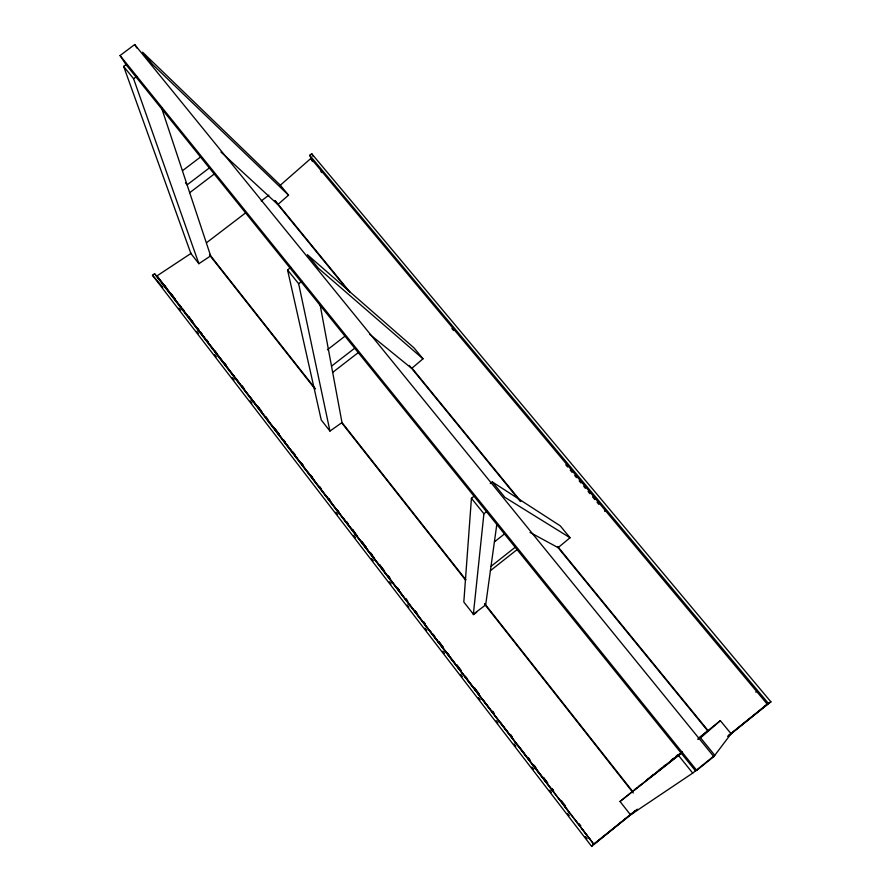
<?xml version="1.0" encoding="UTF-8"?>
<svg xmlns="http://www.w3.org/2000/svg" width="891" height="891" viewBox="0 0 891 891"><rect width="100%" height="100%" fill="white"/><g stroke="black" fill="none" stroke-linecap="round" stroke-linejoin="round"><path stroke-width="1.34" d="M474.513 495.853L471.428 498.281L463.821 602.026L473.366 614.211L485.673 604.922L496.911 523.696M473.366 614.211L483.902 513.784L471.428 498.281M159.979 280.041L154.533 273.693L152.472 275.274L591.68 846.45L594.442 843.543M191.22 253.256L156.939 275.92L593.985 844.401L594.297 843.654M591.68 846.45L592.181 845.37M632.365 791.486L620.025 801.477L630.516 814.864L692.73 773.098L714.782 755.312L731.088 733.75L720.34 720.663L698.477 738.227M279.986 185.495L310.914 158.409L312.774 161.549M288.539 195.174L152.584 64.453L142.582 52.168L280.331 185.194L288.539 195.174L277.847 204.529L220.935 152.027M720.34 720.663L700.571 737.848L714.782 755.312M698.399 738.817L707.721 730.832M422.991 358.806L318.566 268.425L307.406 254.703L414.059 347.924L422.991 358.806L411.709 368.417L369.743 334.303M490.228 483.512L492.289 481.897L560.261 525.846L570.04 537.752L558.1 547.642L530.045 532.428M593.985 844.401L637.388 809.251L594.085 844.156M634.526 789.738L636.697 787.989M638.535 786.553L641.03 784.503M646.086 780.46L653.649 774.379M658.371 770.526L661.2 768.287M663.361 766.55L665.521 764.812M670.923 760.468L673.551 758.308M675.712 756.559L677.884 754.811M653.159 775.192L681.815 752.104M697.742 739.274L699.869 737.57M620.025 801.477L682.539 752.372M592.938 844.757L634.915 810.955M728.749 735.275L766.817 704.514M728.036 736.122L766.561 705.048M764.589 706.318L770.927 701.874L311.739 153.753L309.7 155.301L312.518 161.371M696.729 770.37L713.802 756.604L134.697 44.55L120.073 55.543L126.021 64.609L695.492 770.871L696.729 770.37L120.073 55.543M727.925 736.289L767.507 704.447L310.914 158.409M491.008 566.364L514.965 547.453M490.418 570.652L517.103 549.58M483.902 513.784L487.009 511.345M494.46 541.851L504.239 534.143M632.565 791.364L682.395 752.227M755.757 692.129L756.637 691.438M327.365 349.795L344.94 336.208M331.519 366.145L355.097 347.902M332.677 372.405L358.472 352.435M320.092 304.7L341.999 422.579L329.948 431.077L321.239 419.951L287.559 269.94L290.822 267.434M329.948 431.077L298.652 283.728L301.926 281.211M206.701 242.586L245.972 212.615M261.241 200.954L268.87 195.129M209.942 167.508L187.099 184.86L185.506 182.855M189.694 192.701L214.686 173.689M182.666 170.56L201.11 156.56M473.377 614.757L476.707 612.24M161.46 107.588L210.655 255.873L198.871 263.691L190.874 253.489L123.66 66.413L125.731 64.854M198.871 263.691L133.594 78.753L136.724 76.403M767.853 703.857L770.927 701.874M752.472 716.13L754.009 715.172M712.31 757.294L713.802 756.604M570.04 537.752L504.829 497.323L492.289 481.897M437.882 641.531L438.884 642.489M295.467 456.459L297.238 458.408L289.408 448.229M286.824 445.21L288.628 447.215M152.472 275.274L162.83 287.236M309.7 155.301L768.643 703.712M451.915 328.556L453.552 330.505M565.807 464.835L567.589 466.973M570.262 470.17L572.044 472.308M574.728 475.516L576.51 477.643M579.183 480.85L580.977 482.989M583.65 486.185L585.432 488.324M588.105 491.52L589.898 493.659M592.571 496.866L594.353 498.993M597.037 502.201L598.819 504.339M275.241 200.753L350.04 292.315M411.642 367.716L520.756 501.288M557.721 546.528L708.189 730.731M274.573 200.531L348.871 291.48M409.281 365.444L520.444 501.544M557.398 546.784L707.866 730.999M123.66 66.413L133.594 78.753M287.559 269.94L298.652 283.728M678.597 755.546L692.73 773.098M209.53 254.436L315.336 388.732M341.999 422.579L465.87 579.796M484.793 603.808L632.744 791.598M210.087 255.75L315.024 388.955M341.687 422.802L465.548 580.041M484.47 604.065L633.278 792.957M164.846 285.688L166.55 287.893M170.794 293.406L175.037 298.919M182.666 308.843L184.37 311.048M188.625 316.561L192.857 322.074M200.497 331.998L202.19 334.203M206.445 339.716L208.138 341.932M224.276 362.86L225.958 365.087M242.107 386.015L243.778 388.242M257.388 405.862L261.598 411.397M265.874 416.888L267.545 419.115M275.219 429.017L279.429 434.552M283.672 440.065L285.365 442.27M293.05 452.16L294.698 454.399M301.492 463.22L303.185 465.425M310.881 475.315L312.529 477.565M319.312 486.386L321.016 488.591M328.701 498.47L330.349 500.72M346.532 521.625L348.169 523.875M352.48 529.332L354.117 531.593M361.757 541.516L366.001 547.029M370.311 552.487L371.937 554.748M379.577 564.671L383.821 570.184M388.131 575.642L389.757 577.903M397.397 587.826L399.101 590.031M405.962 598.797L407.588 601.057M415.217 610.992L416.921 613.197M423.793 621.94L425.408 624.223M433.048 634.147L434.741 636.352M439.074 641.787L443.228 647.378M456.905 664.942L461.048 670.533M474.736 688.097L478.879 693.688M492.567 711.241L494.149 713.535M510.398 734.396L511.98 736.701L510.265 734.596M528.218 757.55L529.8 759.856M534.166 765.269L535.736 767.574M543.499 777.398L547.62 783.011M551.863 788.524L553.567 790.729L551.841 788.613M561.33 800.541L565.573 806.054M579.161 823.696L580.865 825.901M170.883 293.629L175.126 299.142M179.358 304.655L181.062 306.86M188.692 316.784L192.935 322.286M197.178 327.799L198.882 330.004M206.512 339.928L208.216 342.133M214.998 350.954L216.691 353.159M224.332 363.082L226.024 365.288M242.152 386.226L243.844 388.431M257.421 406.073L261.664 411.586M265.908 417.099L267.601 419.305M275.241 429.228L279.484 434.741M283.728 440.254L285.421 442.459M293.061 452.372L294.754 454.577M301.548 463.398L303.241 465.603M310.881 475.527L312.574 477.732M319.368 486.553L321.061 488.758M328.701 498.682L330.394 500.887M337.177 509.697L338.881 511.902M346.51 521.825L348.214 524.031M352.457 529.544L356.701 535.057M361.791 541.672L366.034 547.185M370.266 552.698L374.51 558.212M379.599 564.827L383.843 570.329M388.086 575.842L389.79 578.047M397.419 587.971L399.123 590.176M405.906 598.997L407.599 601.202M415.239 611.126L416.932 613.331M423.726 622.152L425.419 624.357M438.996 641.988L443.239 647.501M447.482 653.014L449.175 655.219M456.816 665.143L461.059 670.656M465.302 676.169L466.995 678.374M474.636 688.298L478.879 693.811M492.456 711.441L494.149 713.646M528.085 757.74L529.789 759.945M534.032 765.458L535.725 767.663M543.365 777.587L547.609 783.1M163.933 285.176L166.294 288.261M167.475 289.775L175.104 299.699M179.347 305.212L183.591 310.725M185.283 312.93L192.913 322.843M197.156 328.356L201.399 333.869M203.092 336.074L208.182 342.679M214.965 351.5L216.658 353.705M218.362 355.91L222.594 361.423M224.298 363.628L225.991 365.833M232.774 374.643L234.478 376.848M236.171 379.054L240.414 384.567M242.107 386.772L243.8 388.977M250.594 397.787L252.287 399.992M253.98 402.197L261.609 412.121M265.852 417.634L270.096 423.136M271.788 425.341L279.429 435.265M283.661 440.778L287.904 446.28M301.481 463.921L303.174 466.127M307.417 471.629L315.046 481.552M319.29 487.065L320.983 489.27M325.226 494.783L332.855 504.696M337.099 510.209L338.792 512.414M343.035 517.927L350.664 527.84M352.368 530.045L356.6 535.558M360.844 541.071L368.484 550.983M370.177 553.188L374.42 558.702M378.653 564.215L386.293 574.138M387.986 576.332L389.679 578.537M396.473 587.358L401.563 593.974M405.795 599.487L407.499 601.692M414.282 610.502L419.371 617.118M423.604 622.631L425.308 624.836M429.462 630.238L431.032 632.276M432.09 633.646L443.117 647.98M447.36 653.493L454.989 663.405M456.682 665.61L460.925 671.123M465.169 676.637L472.798 686.549M474.502 688.754L478.734 694.267M482.978 699.78L490.607 709.693M492.311 711.898L494.004 714.103M500.787 722.924L508.427 732.847M510.12 735.042L511.813 737.247M518.595 746.068L526.236 755.991M527.929 758.196L529.622 760.391M533.865 765.904L547.442 783.545M551.674 789.047L553.378 791.253M554.135 792.622L156.939 275.92M558.379 798.136L560.071 800.33M564.315 805.843L569.394 812.458M576.176 821.268L577.869 823.473M582.113 828.975L587.202 835.591M588.372 837.106L589.976 839.188M154.533 273.693L593.996 844.568M178.957 308.186L180.65 310.391M196.766 331.352L198.47 333.557M214.586 354.518L216.29 356.723M232.406 377.684L234.11 379.889M250.226 400.85L251.93 403.055M335.929 512.247L337.622 514.463M353.749 535.413L355.442 537.618M371.569 558.579L373.262 560.784M389.389 581.745L391.082 583.95M407.198 604.911L408.902 607.116M425.018 628.077L426.722 630.282M442.838 651.232L444.542 653.437M460.658 674.398L462.351 676.603M478.478 697.564L480.171 699.769M496.298 720.73L497.991 722.935M514.118 743.896L515.811 746.101M531.938 767.051L533.631 769.256M549.758 790.217L551.451 792.422M567.567 813.383L569.271 815.588M585.387 836.549L587.091 838.754M134.697 44.55L136.858 48.003M311.739 153.753L312.852 156.181M320.526 170.315L321.551 172.564M594.754 497.813L594.843 499.584M604.644 509.641L604.677 511.356"/></g></svg>
